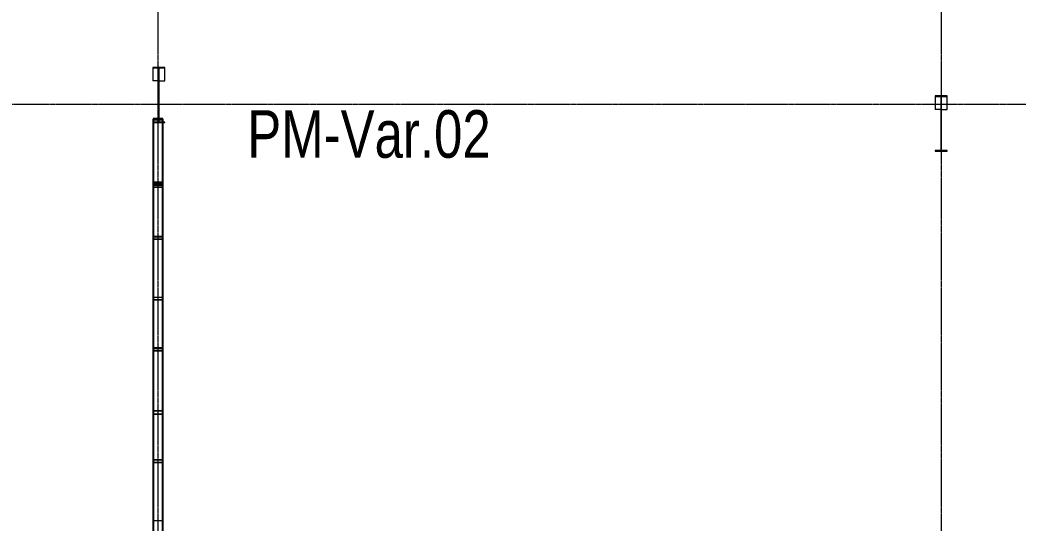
# Model space of a CAD drawing. Header units: centimetres. Extents: x -14155 to 6577, y -1225 to 8033.
# Drawn here: x -5891 to -4843, y 1781 to 2310 of the extents above; entities that cross this region are included whole.
import ezdxf

# ---------------------------------------------------------------- set-up
doc = ezdxf.new("R2010")
doc.units = ezdxf.units.CM
doc.linetypes.add('Grid Line', pattern=[2.2225, 1.27, -0.3175, 0.3175, -0.3175])
for name, color, linetype, lineweight in [('S-BEAM', 7, 'Continuous', 9), ('S-COLS', 7, 'Continuous', 9), ('S-COLS-IDEN', 7, 'Continuous', 9), ('S-GRID', 7, 'Continuous', 9)]:
    doc.layers.add(name, color=color, linetype=linetype, lineweight=lineweight)
doc.styles.add('Century Gothic_1', font='GOTHIC.TTF', dxfattribs={"width": 0.8, "height": 50})

# ---------------------------------------------------------------- blocks, each defined once
blk = doc.blocks.new('RVR_CERCHA_C02 - RVR_CERCHA_C02-1681646-N01 - Planta')
at = {"layer": 'S-BEAM', "color": 253, "true_color": 0xaaaaaa}
for p, q in [((-5.7, 5), (897.3, 5)), ((893.3, 4.7), (-5.7, 4.7)), ((535.7, 5), (485, 5)), ((485, 5), (535.7, 5)), ((485.4, 5), (537.3, 5)), ((485.4, 4.7), (537.3, 4.7)), ((602.3, 5), (486.3, 5)), ((602.3, 4.7), (486.3, 4.7)), ((532.7, 4.7), (535.7, 4.7)), ((535.2, 5), (535.7, 5)), ((535.7, 4.7), (535.7, 5)), ((535.7, 5), (536.6, 5)), ((535.7, 5), (537.3, 5)), ((535.7, 5), (537.3, 5)), ((538.6, 5), (535.7, 5)), ((535.7, 5), (538.6, 5)), ((536.6, 4.7), (535.7, 4.7)), ((535.7, 4.7), (537.3, 4.7)), ((537.3, 4.7), (535.7, 4.7)), ((535.7, 4.7), (538.6, 4.7)), ((535.7, 4.7), (538, 4.7)), ((536.6, 5), (538.2, 5)), ((538, 4.7), (536.6, 4.7)), ((537.3, 5), (599.5, 5)), ((537.3, 5), (538.6, 5)), ((537.3, 5), (538.6, 5)), ((537.3, 4.7), (599.5, 4.7)), ((538.6, 4.7), (537.3, 4.7)), ((537.3, 4.7), (538.6, 4.7)), ((538, -4.7), (538, 4.7)), ((538, 4.7), (538.6, 4.7)), ((538, 4.7), (538.6, 4.7)), ((538.2, 5), (538.2, 4.7)), ((538.6, 5), (538.2, 5)), ((538.2, 4.7), (538.2, -4.7)), ((541.8, 5), (538.6, 5)), ((538.6, 5), (538.6, 4.7)), ((599, 5), (538.6, 5)), ((538.6, 5), (599, 5)), ((538.6, 4.7), (541.3, 4.7)), ((538.6, 4.7), (541.3, 4.7)), ((538.6, 4.7), (599, 4.7)), ((541.3, 4.7), (599, 4.7)), ((541.3, 4.7), (599, 4.7)), ((599, 5), (541.8, 5)), ((599, 5), (599, 4.7)), ((600.7, 5), (599, 5)), ((602, 5), (599, 5)), ((602, 5), (599, 5)), ((602, 5), (599, 5)), ((599, 5), (602, 5)), ((599, 4.7), (599, -4.7)), ((599.2, -4.7), (599.2, 4.7)), ((600.7, 5), (599.5, 5)), ((599.5, 5), (599.5, 4.7)), ((599.5, 4.7), (600.7, 4.7)), ((599.5, 4.7), (600.4, 4.7)), ((599.5, 4.7), (600.7, 4.7)), ((599.5, 4.7), (600.4, 4.7)), ((599.5, 4.7), (601.8, 4.7)), ((599.5, 4.7), (601.8, 4.7)), ((600.4, 4.7), (601.8, 4.7)), ((600.4, 4.7), (601.8, 4.7)), ((602.4, 5), (600.7, 5)), ((602, 5), (600.7, 5)), ((600.7, 4.7), (602.4, 4.7)), ((600.7, 4.7), (601.8, 4.7)), ((601.8, 4.7), (601.8, -4.7)), ((650.5, 5), (602, 5)), ((649.8, 5), (602, 5)), ((602, 5), (651.4, 5)), ((602, 4.7), (651.2, 4.7)), ((602, -4.7), (602, 4.7)), ((602, 4.7), (651, 4.7)), ((602, 4.7), (649.8, 4.7)), ((602.4, 4.7), (602.4, 5)), ((602.4, 5), (655.4, 5)), ((715.6, 5), (602.4, 5)), ((602.4, 4.7), (655.4, 4.7)), ((715.6, 4.7), (602.4, 4.7)), ((649.8, 5), (652.4, 5)), ((649.8, 4.7), (649.8, 5)), ((649.8, 5), (651.4, 5)), ((656.8, 5), (649.8, 5)), ((649.8, -4.7), (649.8, 4.7)), ((649.8, 4.7), (653.6, 4.7)), ((652.4, 4.7), (650, 4.7)), ((650, 4.7), (650, -4.7)), ((651.4, 4.7), (650, 4.7)), ((650.9, 5), (650.5, 5)), ((653.4, 5), (650.9, 5)), ((651, 4.7), (651.4, 4.7)), ((651.2, 4.7), (653.6, 4.7)), ((651.4, 5), (655.4, 5)), ((651.4, 5), (656.8, 5)), ((651.9, 4.7), (651.4, 4.7)), ((651.4, 4.7), (656.8, 4.7)), ((655.7, 4.7), (651.9, 4.7)), ((652.4, 5), (652.4, 4.7)), ((656.8, 5), (652.4, 5)), ((652.9, 4.7), (652.4, 4.7)), ((653.6, 4.7), (652.9, 4.7)), ((653.4, 5), (655.3, 5)), ((653.4, 4.7), (653.4, 5)), ((653.4, -4.7), (653.4, 4.7)), ((656.8, 4.7), (653.6, 4.7)), ((655.3, 4.7), (653.6, 4.7)), ((653.6, 4.7), (653.6, -4.7)), ((653.6, 4.7), (656.8, 4.7)), ((655.3, 5), (656.8, 5)), ((656.8, 4.7), (655.3, 4.7)), ((655.4, 5), (716.6, 5)), ((655.4, 5), (656.8, 5)), ((655.4, 4.7), (656.8, 4.7)), ((716.6, 4.7), (655.7, 4.7)), ((659.6, 5), (656.8, 5)), ((656.8, 5), (656.8, 4.7)), ((716.2, 5), (656.8, 5)), ((656.8, 5), (716.2, 5)), ((659.6, 4.7), (656.8, 4.7)), ((656.8, 4.7), (716.2, 4.7)), ((656.8, 4.7), (716.2, 4.7)), ((716.2, 5), (659.6, 5)), ((716.2, 4.7), (659.6, 4.7)), ((717.1, 5), (715.6, 5)), ((716.6, 4.7), (715.6, 4.7)), ((717.9, 5), (716.2, 5)), ((716.2, 5), (716.2, 4.7)), ((719.2, 5), (716.2, 5)), ((719.2, 5), (716.2, 5)), ((719.2, 5), (716.2, 5)), ((716.2, 5), (719.2, 5)), ((716.2, 4.7), (716.6, 4.7)), ((716.6, 4.7), (716.2, 4.7)), ((716.6, 4.7), (716.2, 4.7)), ((716.2, 4.7), (716.6, 4.7)), ((716.2, 4.7), (716.6, 4.7)), ((716.6, 5), (716.6, -5)), ((717.9, 5), (716.6, 5)), ((716.8, 4.7), (717.9, 4.7)), ((719.2, 4.7), (716.8, 4.7)), ((716.8, -4.7), (716.8, 4.7)), ((716.8, 4.7), (717.9, 4.7)), ((719.2, 4.7), (716.8, 4.7)), ((717.1, 4.7), (716.8, 4.7)), ((716.8, 4.7), (719.2, 4.7)), ((716.8, 4.7), (719.2, 4.7)), ((719, 5), (717.1, 5)), ((719, 4.7), (717.1, 4.7)), ((719.6, 5), (717.9, 5)), ((719.2, 5), (717.9, 5)), ((717.9, 4.7), (719.4, 4.7)), ((717.9, 4.7), (719.2, 4.7)), ((720.5, 5), (719, 5)), ((719.4, 4.7), (719, 4.7)), ((766.8, 5), (719.2, 5)), ((769.9, 5), (719.2, 5)), ((719.2, 5), (769.9, 5)), ((719.4, 4.7), (719.4, -4.7)), ((719.6, -5), (719.6, 5)), ((719.6, 5), (771.5, 5)), ((766.8, 4.7), (719.6, 4.7)), ((771.2, 4.7), (719.6, 4.7)), ((720.5, 4.7), (719.6, 4.7)), ((719.6, 4.7), (769.9, 4.7)), ((719.6, 4.7), (769.9, 4.7)), ((836.5, 5), (720.5, 5)), ((836.5, 4.7), (720.5, 4.7)), ((769.4, 5), (766.8, 5)), ((769.4, 4.7), (766.8, 4.7)), ((769.4, 4.7), (769.4, 5)), ((769.4, 5), (769.9, 5)), ((769.9, 4.7), (769.4, 4.7)), ((769.9, 5), (771, 5)), ((769.9, -5), (769.9, 5)), ((769.9, 5), (771.5, 5)), ((769.9, 5), (771.2, 5)), ((772.8, 5), (769.9, 5)), ((769.9, 5), (772.8, 5)), ((771.2, 4.7), (769.9, 4.7)), ((769.9, 4.7), (772.8, 4.7)), ((769.9, 4.7), (772.8, 4.7)), ((771, 4.7), (770, 4.7)), ((770, 4.7), (770, -4.7)), ((771.7, 4.7), (770, 4.7)), ((771, 5), (772.4, 5)), ((772.4, 4.7), (771, 4.7)), ((771.2, 5), (772.8, 5)), ((772.6, 4.7), (771.2, 4.7)), ((772.6, 4.7), (771.2, 4.7)), ((771.5, 5), (833.7, 5)), ((771.5, 5), (772.8, 5)), ((833.7, 4.7), (771.7, 4.7)), ((772.4, 5), (772.4, 4.7)), ((772.8, 5), (772.4, 5)), ((772.8, 4.7), (772.4, 4.7)), ((772.6, -4.7), (772.6, 4.7)), ((775.3, 5), (772.8, 5)), ((772.8, 5), (772.8, -5)), ((833.2, 5), (772.8, 5)), ((772.8, 5), (833.2, 5)), ((775.3, 4.7), (772.8, 4.7)), ((772.8, 4.7), (833.2, 4.7)), ((772.8, 4.7), (833.2, 4.7)), ((833.2, 5), (775.3, 5)), ((833.2, 4.7), (775.3, 4.7)), ((834.9, 5), (833.2, 5)), ((833.2, 5), (833.2, 4.7)), ((836.2, 5), (833.2, 5)), ((836.2, 5), (833.2, 5)), ((836.2, 5), (833.2, 5)), ((833.2, 5), (836.2, 5)), ((833.2, 4.7), (833.7, 4.7)), ((833.7, 4.7), (833.2, 4.7)), ((833.7, 4.7), (833.2, 4.7)), ((833.2, 4.7), (833.7, 4.7)), ((833.2, 4.7), (833.7, 4.7)), ((833.7, 5), (833.7, -5)), ((834.9, 5), (833.7, 5)), ((833.8, 4.7), (834.9, 4.7)), ((836.2, 4.7), (833.8, 4.7)), ((833.8, -4.7), (833.8, 4.7)), ((833.8, 4.7), (834.9, 4.7)), ((836.2, 4.7), (833.8, 4.7)), ((833.8, 4.7), (836.2, 4.7)), ((833.8, 4.7), (836.2, 4.7)), ((836.6, 5), (834.9, 5)), ((836.2, 5), (834.9, 5)), ((834.9, 4.7), (836.4, 4.7)), ((834.9, 4.7), (836.2, 4.7)), ((882.8, 5), (836.2, 5)), ((888, 5), (836.2, 5)), ((836.2, 5), (888.3, 5)), ((836.4, 4.7), (836.4, -4.7)), ((836.6, -5), (836.6, 5)), ((836.6, 5), (888.5, 5)), ((892.8, 5), (836.6, 5)), ((882.8, 4.7), (836.6, 4.7)), ((888.5, 4.7), (836.6, 4.7)), ((892.8, 4.7), (836.6, 4.7)), ((836.6, 4.7), (888.3, 4.7)), ((836.6, 4.7), (888, 4.7)), ((887.9, 5), (882.8, 5)), ((887.9, 4.7), (882.8, 4.7)), ((888, 4.7), (888, 5)), ((888, 5), (888.5, 5)), ((888, -4.7), (888, 4.7)), ((888.1, 5), (891, 5)), ((888.8, 5), (888.1, 5)), ((888.1, 4.7), (888.1, 5)), ((888.1, 5), (890.1, 5)), ((888.1, 5), (889.6, 5)), ((890.5, 5), (888.1, 5)), ((888.8, 4.7), (888.1, 4.7)), ((890, 4.7), (888.1, 4.7)), ((888.1, 4.7), (889.6, 4.7)), ((888.1, 4.7), (890.5, 4.7)), ((888.3, 5), (889.6, 5)), ((891, 4.7), (888.3, 4.7)), ((888.3, 4.7), (888.3, -4.7)), ((888.8, 4.7), (888.3, 4.7)), ((888.3, 4.7), (889.6, 4.7)), ((888.5, 5), (893.3, 5)), ((888.5, 5), (890.6, 5)), ((890.3, 4.7), (888.5, 4.7)), ((888.8, 4.7), (888.8, 5)), ((888.8, 5), (891, 5)), ((893.3, 4.7), (888.8, 4.7)), ((891, 4.7), (888.8, 4.7)), ((889.6, 5), (890.6, 5)), ((889.6, 5), (891, 5)), ((889.6, 4.7), (890.6, 4.7)), ((889.6, 4.7), (891, 4.7)), ((890, -4.7), (890, 4.7)), ((890, 4.7), (890.3, 4.7)), ((890.1, 5), (890.1, -5)), ((891, 5), (890.1, 5)), ((890.8, 4.7), (890.3, 4.7)), ((890.3, 4.7), (891, 4.7)), ((890.5, 5), (891, 5)), ((890.5, -5), (890.5, 5)), ((891, 4.7), (890.5, 4.7)), ((890.5, 4.7), (890.5, -4.7)), ((890.6, 5), (892.2, 5)), ((890.6, 5), (898.3, 5)), ((890.6, 4.7), (893.3, 4.7)), ((891, 5), (892.2, 5)), ((891, 5), (892.2, 5)), ((892.2, 5), (891, 5)), ((891, 5), (891, 4.7)), ((892.2, 4.7), (891, 4.7)), ((892, 4.7), (891, 4.7)), ((892, 4.7), (891, 4.7)), ((891, 4.7), (892.2, 4.7)), ((892, -4.7), (892, 4.7)), ((892.2, 5), (893, 5)), ((892.2, 5), (892.2, 4.7)), ((898.3, 5), (892.2, 5)), ((893, 4.7), (892.2, 4.7)), ((892.2, 4.7), (892.2, -4.7)), ((892.2, 4.7), (893.3, 4.7)), ((898.3, 5), (892.8, 5)), ((893.3, 4.7), (892.8, 4.7)), ((893, 5), (893, 4.7)), ((893.3, 5), (893.3, -5)), ((897.3, 5), (893.3, 5)), ((898.3, 5), (893.3, 5)), ((893.6, -4.7), (893.6, 4.7)), ((893.6, 4.7), (897.3, 4.7)), ((898.3, 4.7), (893.6, 4.7)), ((898.3, 4.7), (893.6, 4.7)), ((898.3, 4.7), (893.6, 4.7)), ((893.6, 4.7), (898.3, 4.7)), ((893.6, 4.7), (898.3, 4.7)), ((898.3, 5), (897.3, 5)), ((897.3, 5), (898.3, 5)), ((897.3, 4.7), (898.3, 4.7)), ((898.3, 4.7), (898.3, 5)), ((898.3, 5), (959.9, 5)), ((954.6, 5), (898.3, 5)), ((954.6, 5), (898.3, 5)), ((898.3, 5), (954.6, 5)), ((954.6, 4.7), (898.3, 4.7)), ((957, 4.7), (898.3, 4.7)), ((898.3, 4.7), (954.6, 4.7)), ((898.3, 4.7), (954.6, 4.7)), ((959.3, 5), (954.6, 5)), ((959.6, 5), (954.6, 5)), ((954.6, 5), (954.6, 4.7)), ((954.6, 4.7), (954.6, 5)), ((954.6, 5), (959.6, 5)), ((959.6, 5), (954.6, 5)), ((954.6, 5), (958.6, 5)), ((959.3, 4.7), (954.6, 4.7)), ((954.6, 4.7), (959.3, 4.7)), ((958.2, 4.7), (954.6, 4.7)), ((954.6, 4.7), (958.6, 4.7)), ((954.6, 4.7), (959.3, 4.7)), ((959.3, 4.7), (957, 4.7)), ((959.3, 4.7), (958.2, 4.7)), ((959.6, 5), (958.6, 5)), ((958.6, 4.7), (959.3, 4.7)), ((959.3, 4.7), (959.3, -4.7)), ((959.3, -4.7), (959.3, 4.7)), ((959.6, -5), (959.6, 5)), ((959.6, 4.7), (959.6, -4.7)), ((959.8, -4.7), (959.8, 4.7)), ((959.9, 5), (959.9, -5)), ((960.6, 5), (959.9, 5)), ((960.6, 5), (959.9, 5)), ((959.9, 4.7), (960.5, 4.7)), ((959.9, 4.7), (960.5, 4.7)), ((960.5, 4.7), (960.5, -4.7)), ((960.6, -5), (960.6, 5)), ((893.3, -4.7), (-5.7, -4.7)), ((897.3, -5), (-5.7, -5)), ((485, -5), (535.7, -5)), ((485, -5), (535.7, -5)), ((485.4, -4.7), (537.3, -4.7)), ((485.4, -5), (537.3, -5)), ((602.3, -4.7), (486.3, -4.7)), ((602.3, -5), (486.3, -5)), ((532.7, -4.7), (535.7, -4.7)), ((535.7, -5), (535.2, -5)), ((535.7, -5), (535.7, -4.7)), ((535.7, -4.7), (536.6, -4.7)), ((535.7, -4.7), (537.3, -4.7)), ((535.7, -4.7), (537.3, -4.7)), ((535.7, -4.7), (538, -4.7)), ((535.7, -4.7), (538.6, -4.7)), ((536.6, -5), (535.7, -5)), ((535.7, -5), (537.3, -5)), ((537.3, -5), (535.7, -5)), ((535.7, -5), (538.6, -5)), ((535.7, -5), (538.6, -5)), ((536.6, -4.7), (538, -4.7)), ((538.2, -5), (536.6, -5)), ((537.3, -4.7), (599.5, -4.7)), ((537.3, -4.7), (538.6, -4.7)), ((537.3, -4.7), (538.6, -4.7)), ((537.3, -5), (599.5, -5)), ((538.6, -5), (537.3, -5)), ((537.3, -5), (538.6, -5)), ((538, -4.7), (538.6, -4.7)), ((538, -4.7), (538.6, -4.7)), ((538.2, -4.7), (538.2, -5)), ((538.2, -5), (538.6, -5)), ((538.6, -4.7), (541.3, -4.7)), ((538.6, -4.7), (538.6, -5)), ((538.6, -4.7), (599, -4.7)), ((538.6, -4.7), (541.3, -4.7)), ((538.6, -5), (541.8, -5)), ((538.6, -5), (599, -5)), ((538.6, -5), (599, -5)), ((541.3, -4.7), (599, -4.7)), ((541.3, -4.7), (599, -4.7)), ((541.8, -5), (599, -5)), ((599, -4.7), (599, -5)), ((599, -5), (600.7, -5)), ((599, -5), (602, -5)), ((599, -5), (602, -5)), ((599, -5), (602, -5)), ((599, -5), (602, -5)), ((600.7, -4.7), (599.5, -4.7)), ((599.5, -4.7), (600.4, -4.7)), ((600.7, -4.7), (599.5, -4.7)), ((599.5, -4.7), (599.5, -5)), ((599.5, -4.7), (600.4, -4.7)), ((599.5, -4.7), (601.8, -4.7)), ((599.5, -4.7), (601.8, -4.7)), ((599.5, -5), (600.7, -5)), ((600.4, -4.7), (601.8, -4.7)), ((600.4, -4.7), (601.8, -4.7)), ((602.4, -4.7), (600.7, -4.7)), ((601.8, -4.7), (600.7, -4.7)), ((600.7, -5), (602.4, -5)), ((600.7, -5), (602, -5)), ((602, -4.7), (651.2, -4.7)), ((602, -4.7), (649.8, -4.7)), ((602, -4.7), (651, -4.7)), ((602, -5), (650.5, -5)), ((602, -5), (651.4, -5)), ((602, -5), (649.8, -5)), ((602.4, -5), (602.4, -4.7)), ((602.4, -4.7), (655.4, -4.7)), ((715.6, -4.7), (602.4, -4.7)), ((602.4, -5), (655.4, -5)), ((715.6, -5), (602.4, -5)), ((649.8, -5), (649.8, -4.7)), ((649.8, -4.7), (653.6, -4.7)), ((652.4, -5), (649.8, -5)), ((651.4, -5), (649.8, -5)), ((649.8, -5), (656.8, -5)), ((650, -4.7), (652.4, -4.7)), ((651.4, -4.7), (650, -4.7)), ((650.5, -5), (650.9, -5)), ((650.9, -5), (653.4, -5)), ((651, -4.7), (651.4, -4.7)), ((651.2, -4.7), (653.6, -4.7)), ((651.9, -4.7), (651.4, -4.7)), ((651.4, -4.7), (656.8, -4.7)), ((655.4, -5), (651.4, -5)), ((651.4, -5), (656.8, -5)), ((655.7, -4.7), (651.9, -4.7)), ((652.4, -4.7), (652.4, -5)), ((652.9, -4.7), (652.4, -4.7)), ((656.8, -5), (652.4, -5)), ((653.6, -4.7), (652.9, -4.7)), ((653.4, -5), (653.4, -4.7)), ((655.3, -5), (653.4, -5)), ((656.8, -4.7), (653.6, -4.7)), ((653.6, -4.7), (655.3, -4.7)), ((653.6, -4.7), (656.8, -4.7)), ((655.3, -4.7), (656.8, -4.7)), ((656.8, -5), (655.3, -5)), ((655.4, -4.7), (656.8, -4.7)), ((716.6, -5), (655.4, -5)), ((655.4, -5), (656.8, -5)), ((716.6, -4.7), (655.7, -4.7)), ((659.6, -4.7), (656.8, -4.7)), ((656.8, -4.7), (656.8, -5)), ((656.8, -4.7), (716.2, -4.7)), ((656.8, -4.7), (716.2, -4.7)), ((659.6, -5), (656.8, -5)), ((656.8, -5), (716.2, -5)), ((656.8, -5), (716.2, -5)), ((716.2, -4.7), (659.6, -4.7)), ((716.2, -5), (659.6, -5)), ((716.6, -4.7), (715.6, -4.7)), ((717.1, -5), (715.6, -5)), ((716.6, -4.7), (716.2, -4.7)), ((716.2, -4.7), (716.2, -5)), ((716.6, -4.7), (716.2, -4.7)), ((716.6, -4.7), (716.2, -4.7)), ((716.2, -4.7), (716.6, -4.7)), ((716.2, -4.7), (716.6, -4.7)), ((716.2, -5), (717.9, -5)), ((719.2, -5), (716.2, -5)), ((719.2, -5), (716.2, -5)), ((716.2, -5), (719.2, -5)), ((716.2, -5), (719.2, -5)), ((716.6, -5), (717.9, -5)), ((717.9, -4.7), (716.8, -4.7)), ((719.2, -4.7), (716.8, -4.7)), ((717.9, -4.7), (716.8, -4.7)), ((719.2, -4.7), (716.8, -4.7)), ((717.1, -4.7), (716.8, -4.7)), ((716.8, -4.7), (719.2, -4.7)), ((716.8, -4.7), (719.2, -4.7)), ((719, -4.7), (717.1, -4.7)), ((719, -5), (717.1, -5)), ((719.4, -4.7), (717.9, -4.7)), ((719.2, -4.7), (717.9, -4.7)), ((717.9, -5), (719.6, -5)), ((717.9, -5), (719.2, -5)), ((719.4, -4.7), (719, -4.7)), ((720.5, -5), (719, -5)), ((766.8, -5), (719.2, -5)), ((719.2, -5), (769.9, -5)), ((719.2, -5), (769.9, -5)), ((771.2, -4.7), (719.6, -4.7)), ((766.8, -4.7), (719.6, -4.7)), ((720.5, -4.7), (719.6, -4.7)), ((719.6, -4.7), (769.9, -4.7)), ((719.6, -4.7), (769.9, -4.7)), ((771.5, -5), (719.6, -5)), ((836.5, -4.7), (720.5, -4.7)), ((836.5, -5), (720.5, -5)), ((769.4, -4.7), (766.8, -4.7)), ((769.4, -5), (766.8, -5)), ((769.4, -5), (769.4, -4.7)), ((769.4, -4.7), (769.9, -4.7)), ((769.9, -5), (769.4, -5)), ((769.9, -4.7), (771.2, -4.7)), ((769.9, -4.7), (772.8, -4.7)), ((769.9, -4.7), (772.8, -4.7)), ((771, -5), (769.9, -5)), ((771.5, -5), (769.9, -5)), ((771.2, -5), (769.9, -5)), ((769.9, -5), (772.8, -5)), ((769.9, -5), (772.8, -5)), ((770, -4.7), (771, -4.7)), ((771.7, -4.7), (770, -4.7)), ((771, -4.7), (772.4, -4.7)), ((772.4, -5), (771, -5)), ((771.2, -4.7), (772.6, -4.7)), ((772.6, -4.7), (771.2, -4.7)), ((772.8, -5), (771.2, -5)), ((833.7, -5), (771.5, -5)), ((772.8, -5), (771.5, -5)), ((833.7, -4.7), (771.7, -4.7)), ((772.4, -4.7), (772.4, -5)), ((772.8, -4.7), (772.4, -4.7)), ((772.8, -5), (772.4, -5)), ((775.3, -4.7), (772.8, -4.7)), ((772.8, -4.7), (833.2, -4.7)), ((772.8, -4.7), (833.2, -4.7)), ((775.3, -5), (772.8, -5)), ((772.8, -5), (833.2, -5)), ((772.8, -5), (833.2, -5)), ((833.2, -4.7), (775.3, -4.7)), ((833.2, -5), (775.3, -5)), ((833.7, -4.7), (833.2, -4.7)), ((833.2, -4.7), (833.2, -5)), ((833.7, -4.7), (833.2, -4.7)), ((833.7, -4.7), (833.2, -4.7)), ((833.2, -4.7), (833.7, -4.7)), ((833.2, -4.7), (833.7, -4.7)), ((833.2, -5), (834.9, -5)), ((836.2, -5), (833.2, -5)), ((836.2, -5), (833.2, -5)), ((833.2, -5), (836.2, -5)), ((833.2, -5), (836.2, -5)), ((833.7, -5), (834.9, -5)), ((834.9, -4.7), (833.8, -4.7)), ((836.2, -4.7), (833.8, -4.7)), ((834.9, -4.7), (833.8, -4.7)), ((836.2, -4.7), (833.8, -4.7)), ((833.8, -4.7), (836.2, -4.7)), ((833.8, -4.7), (836.2, -4.7)), ((836.4, -4.7), (834.9, -4.7)), ((836.2, -4.7), (834.9, -4.7)), ((834.9, -5), (836.6, -5)), ((834.9, -5), (836.2, -5)), ((882.8, -5), (836.2, -5)), ((836.2, -5), (888.3, -5)), ((836.2, -5), (888, -5)), ((888.5, -4.7), (836.6, -4.7)), ((882.8, -4.7), (836.6, -4.7)), ((892.8, -4.7), (836.6, -4.7)), ((836.6, -4.7), (888, -4.7)), ((836.6, -4.7), (888.3, -4.7)), ((888.5, -5), (836.6, -5)), ((892.8, -5), (836.6, -5)), ((887.9, -4.7), (882.8, -4.7)), ((887.9, -5), (882.8, -5)), ((888, -5), (888, -4.7)), ((888.5, -5), (888, -5)), ((888.8, -4.7), (888.1, -4.7)), ((888.1, -5), (888.1, -4.7)), ((888.1, -4.7), (890, -4.7)), ((888.1, -4.7), (889.6, -4.7)), ((888.1, -4.7), (890.5, -4.7)), ((891, -5), (888.1, -5)), ((888.8, -5), (888.1, -5)), ((890.1, -5), (888.1, -5)), ((888.1, -5), (889.6, -5)), ((888.1, -5), (890.5, -5)), ((888.3, -4.7), (891, -4.7)), ((888.8, -4.7), (888.3, -4.7)), ((888.3, -4.7), (889.6, -4.7)), ((888.3, -5), (889.6, -5)), ((890.3, -4.7), (888.5, -4.7)), ((893.3, -5), (888.5, -5)), ((890.6, -5), (888.5, -5)), ((893.6, -4.7), (888.8, -4.7)), ((888.8, -5), (888.8, -4.7)), ((888.8, -4.7), (891, -4.7)), ((891, -5), (888.8, -5)), ((889.6, -4.7), (890.6, -4.7)), ((889.6, -4.7), (891, -4.7)), ((889.6, -5), (890.6, -5)), ((889.6, -5), (891, -5)), ((890, -4.7), (890.3, -4.7)), ((890.1, -5), (891, -5)), ((890.8, -4.7), (890.3, -4.7)), ((890.3, -4.7), (891, -4.7)), ((890.5, -4.7), (891, -4.7)), ((891, -5), (890.5, -5)), ((890.6, -4.7), (898.3, -4.7)), ((892.2, -5), (890.6, -5)), ((890.6, -5), (898.3, -5)), ((891, -4.7), (892.2, -4.7)), ((891, -4.7), (892, -4.7)), ((892, -4.7), (891, -4.7)), ((891, -4.7), (892.2, -4.7)), ((891, -4.7), (891, -5)), ((892.2, -5), (891, -5)), ((892.2, -5), (891, -5)), ((891, -5), (892.2, -5)), ((892.2, -4.7), (893, -4.7)), ((892.2, -4.7), (892.2, -5)), ((892.2, -4.7), (898.3, -4.7)), ((893, -5), (892.2, -5)), ((892.2, -5), (898.3, -5)), ((898.3, -4.7), (892.8, -4.7)), ((898.3, -5), (892.8, -5)), ((893, -4.7), (893, -5)), ((898.3, -4.7), (893.3, -4.7)), ((898.3, -4.7), (893.3, -4.7)), ((893.3, -5), (897.3, -5)), ((898.3, -5), (893.3, -5)), ((897.3, -4.7), (893.6, -4.7)), ((898.3, -4.7), (897.3, -4.7)), ((897.3, -5), (898.3, -5)), ((898.3, -5), (897.3, -5)), ((898.3, -5), (898.3, -4.7)), ((957, -4.7), (898.3, -4.7)), ((954.6, -4.7), (898.3, -4.7)), ((898.3, -4.7), (954.6, -4.7)), ((898.3, -4.7), (954.6, -4.7)), ((954.6, -5), (898.3, -5)), ((959.9, -5), (898.3, -5)), ((898.3, -5), (954.6, -5)), ((898.3, -5), (954.6, -5)), ((959.3, -4.7), (954.6, -4.7)), ((959.3, -4.7), (954.6, -4.7)), ((954.6, -4.7), (954.6, -5)), ((954.6, -5), (954.6, -4.7)), ((954.6, -4.7), (958.2, -4.7)), ((954.6, -4.7), (959.6, -4.7)), ((954.6, -4.7), (958.6, -4.7)), ((959.3, -5), (954.6, -5)), ((954.6, -5), (959.6, -5)), ((959.6, -5), (954.6, -5)), ((954.6, -5), (958.6, -5)), ((954.6, -5), (959.6, -5)), ((959.6, -4.7), (957, -4.7)), ((958.2, -4.7), (959.3, -4.7)), ((959.6, -4.7), (958.6, -4.7)), ((958.6, -5), (959.6, -5)), ((960.5, -4.7), (959.9, -4.7)), ((959.9, -4.7), (960.5, -4.7)), ((959.9, -5), (960.6, -5)), ((959.9, -5), (960.6, -5))]:
    blk.add_line(p, q, dxfattribs=at)

msp = doc.modelspace()

# ---------------------------------------------------------------- linework, layer by layer
at = {"layer": 'S-COLS'}
for p, q in [((-5739.232, 2259.894), (-5751.732, 2259.894)), ((-5751.732, 2259.894), (-5751.732, 2259.312)), ((-5751.732, 2259.312), (-5745.837, 2259.312)), ((-5751.732, 2259.312), (-5751.732, 2245.613)), ((-5745.837, 2259.312), (-5745.837, 2206.211)), ((-5745.127, 2259.312), (-5739.232, 2259.312)), ((-5745.127, 2206.211), (-5745.127, 2259.312)), ((-5739.232, 2259.312), (-5739.232, 2259.894)), ((-5739.232, 2245.613), (-5739.232, 2259.312)), ((-5745.837, 2245.613), (-5751.732, 2245.613)), ((-5745.127, 2245.613), (-5739.232, 2245.613)), ((-4917.696, 2229.894), (-4930.196, 2229.894)), ((-4930.196, 2229.894), (-4930.196, 2229.312)), ((-4930.196, 2229.312), (-4924.301, 2229.312)), ((-4930.196, 2229.312), (-4930.196, 2215.613)), ((-4924.301, 2229.312), (-4924.301, 2172.518)), ((-4923.591, 2229.312), (-4917.696, 2229.312)), ((-4923.591, 2172.518), (-4923.591, 2229.312)), ((-4917.696, 2229.312), (-4917.696, 2229.894)), ((-4917.696, 2215.613), (-4917.696, 2229.312)), ((-4924.301, 2215.613), (-4930.196, 2215.613)), ((-4923.591, 2215.613), (-4917.696, 2215.613)), ((-5751.732, 2202.518), (-5751.732, 2201.935)), ((-5745.837, 2202.518), (-5751.223, 2202.518)), ((-5751.223, 2201.935), (-5741.823, 2201.935)), ((-5745.837, 2206.092), (-5745.837, 2205.489)), ((-5745.837, 2204.917), (-5745.837, 2202.518)), ((-5745.127, 2205.489), (-5745.127, 2206.092)), ((-5745.127, 2202.518), (-5745.127, 2204.917)), ((-5741.823, 2202.518), (-5745.127, 2202.518)), ((-5739.232, 2202.518), (-5741.523, 2202.518)), ((-5741.523, 2201.935), (-5739.232, 2201.935)), ((-5739.232, 2201.935), (-5739.232, 2202.518)), ((-4924.301, 2172.518), (-4930.196, 2172.518)), ((-4930.196, 2172.518), (-4930.196, 2171.935)), ((-4930.196, 2171.935), (-4917.696, 2171.935)), ((-4917.696, 2172.518), (-4923.591, 2172.518)), ((-4917.696, 2171.935), (-4917.696, 2172.518))]:
    msp.add_line(p, q, dxfattribs=at)
at = {"layer": 'S-GRID', "color": 253, "linetype": 'Grid Line', "true_color": 0xaaaaaa}
for p, q in [((-5746.523, 7882.574), (-5746.523, -1075.311)), ((-4923.899, 7882.574), (-4923.899, -1075.311)), ((-14005.363, 2221.376), (2922.583, 2221.376))]:
    msp.add_line(p, q, dxfattribs=at)

# ---------------------------------------------------------------- block references
at = {"layer": 'S-BEAM', "color": 253, "true_color": 0xaaaaaa, "rotation": 89.9999999999999}
msp.add_blockref('RVR_CERCHA_C02 - RVR_CERCHA_C02-1681646-N01 - Planta', (-5746.523, 1245.614), dxfattribs=at)

# ---------------------------------------------------------------- texts
at = {"layer": 'S-COLS-IDEN', "insert": (-5652.72, 2214.95), "char_height": 50, "width": 336.70875, "attachment_point": 1, "style": 'Century Gothic_1'}
msp.add_mtext('PM-Var.02', dxfattribs=at)

doc.saveas('drawing.dxf')
